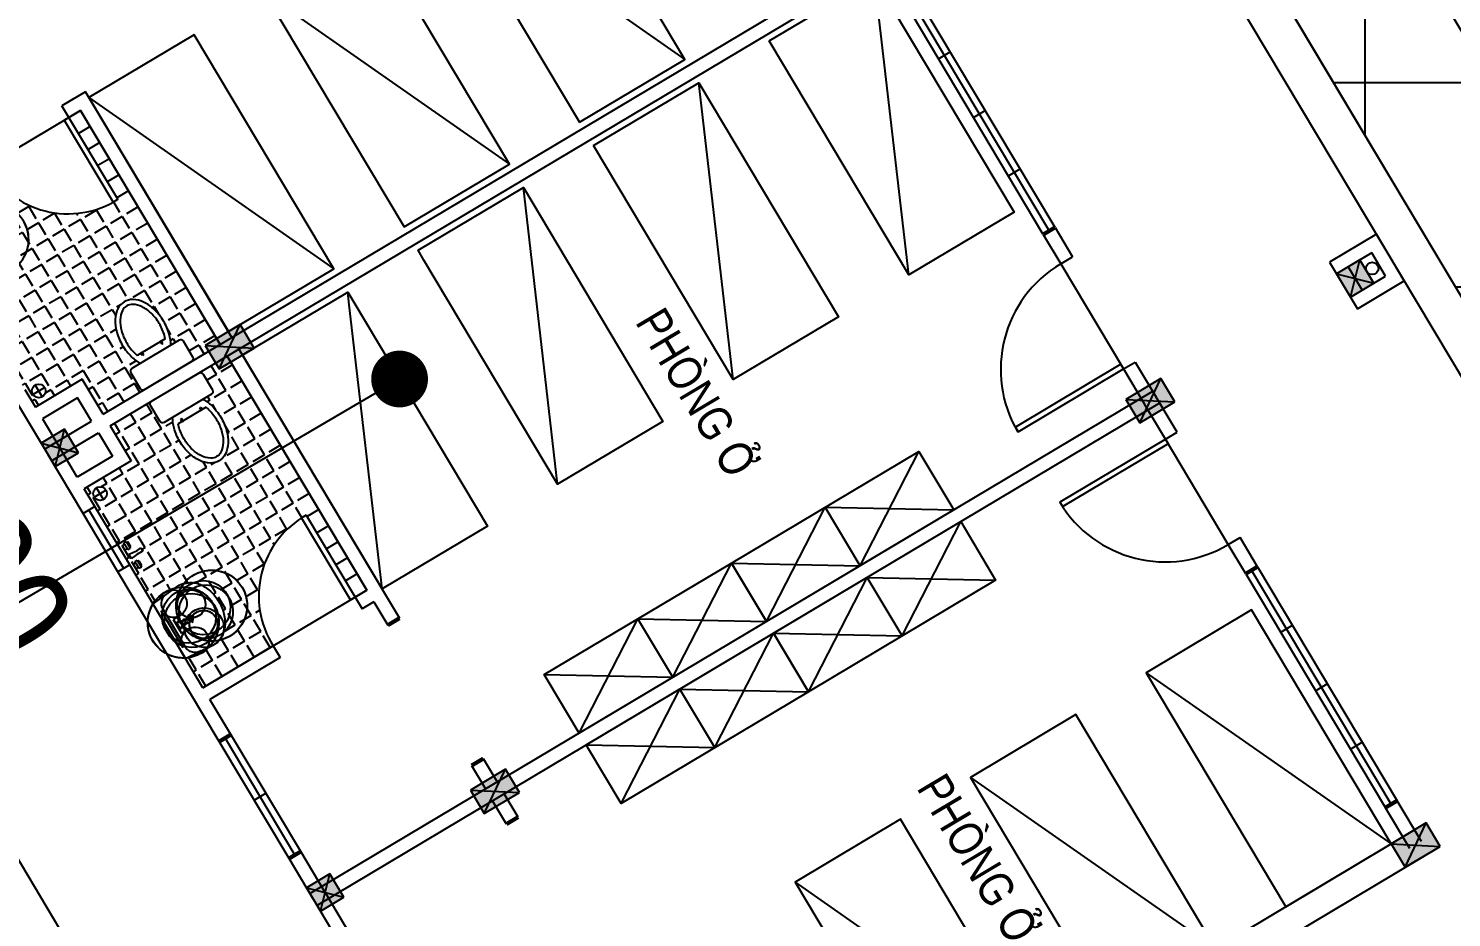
# Model space of a CAD drawing. Header units: millimetres. Extents: x 120 to 288, y 58 to 216.
# Drawn here: x 225.173 to 227.784, y 199.595 to 201.227 of the extents above; entities that cross this region are included whole.
import ezdxf

# ---------------------------------------------------------------- set-up
doc = ezdxf.new("R2010")
doc.units = ezdxf.units.MM
doc.header["$LTSCALE"] = 0.3
doc.header["$MEASUREMENT"] = 0
doc.layers.get('0').update_dxf_attribs({"linetype": 'CONTINUOUS', "lineweight": 13})
doc.layers.get('DEFPOINTS').update_dxf_attribs({"linetype": 'CONTINUOUS', "lineweight": 13})
for name, color, linetype in [('CHUSO', 141, 'CONTINUOUS'), ('HATCH', 8, 'CONTINUOUS'), ('HATCH1', 8, 'CONTINUOUS'), ('KT', 8, 'CONTINUOUS'), ('LAYER 1', 1, 'CONTINUOUS'), ('LAYER1', 1, 'CONTINUOUS'), ('Layer2', 4, 'CONTINUOUS'), ('LAYER3', 34, 'CONTINUOUS'), ('LAYER5', 5, 'CONTINUOUS'), ('LAYER7', 7, 'CONTINUOUS'), ('THIETBI', 25, 'CONTINUOUS'), ('TUONG', 7, 'CONTINUOUS')]:
    doc.layers.add(name, color=color, linetype=linetype)
doc.styles.add('ATTR', font='romans.shx', dxfattribs={"width": 0.8, "height": 0.7})
doc.styles.add('HELVE-KT', font='vhelvcn.TTF')
doc.dimstyles.new('1-400', dxfattribs={"dimtxt": 0.2, "dimasz": 0.12, "dimexe": 0.12, "dimexo": 0.2, "dimgap": 0.12, "dimtad": 1, "dimdec": 3, "dimlfac": 4, "dimzin": 4, "dimdsep": 46, "dimtxsty": 'HELVE-KT', "dimblk1": 'DOT', "dimblk2": 'DOT', "dimsah": 1, "dimcen": -0.18, "dimadec": 3, "dimazin": 0, "dimtfac": 1, "dimtdec": 3, "dimtmove": 2, "dimatfit": 3, "dimldrblk": 'DOT', "dimfxl": 0, "dimtolj": 1, "dimtzin": 4, "dimarcsym": 0})

# ---------------------------------------------------------------- blocks, each defined once
blk = doc.blocks.new('_DOT')
at = {"color": 0, "linetype": 'ByBlock'}
blk.add_line((-0.5, 0), (-1, 0), dxfattribs=at)
at = {"color": 0, "linetype": 'ByBlock', "const_width": 0.5}
blk.add_lwpolyline([(-0.25, 0, 1), (0.25, 0, 1)], format="xyb", close=True, dxfattribs=at)
blk = doc.blocks.new('*D1502')
at = {"layer": 'DEFPOINTS', "color": 0, "lineweight": -2, "ltscale": 5}
for p in [(223.736681149283, 202.9129373689066), (226.6180358237253, 198.0819519373618), (226.2508895095132, 197.8629740986476)]:
    blk.add_point(p, dxfattribs=at)
at = {"layer": 'LAYER 1', "color": 0, "lineweight": -2, "ltscale": 5}
for p, q in [((223.5649127783829, 202.8104892027038), (223.2664738125309, 202.6324906304708)), ((223.4310037347927, 202.5908985076524), (226.1894206097915, 197.9660351211877)), ((226.4462674528252, 197.9795037711589), (226.1478284869732, 197.801505198926))]:
    blk.add_line(p, q, dxfattribs=at)
at = {"layer": 'LAYER 1', "color": 0, "lineweight": -2, "ltscale": 5, "xscale": 0.12, "yscale": 0.12, "zscale": 0.12}
for p, rotation in [((223.369534835071, 202.6939595301924), 120.8132059761309), ((226.2508895095132, 197.8629740986476), 300.813205976131)]:
    blk.add_blockref('_DOT', p, dxfattribs=dict(at, rotation=rotation))
at = {"layer": 'LAYER 1', "color": 0, "ltscale": 5, "insert": (225.0009895762385, 200.3922525776827), "char_height": 0.2, "attachment_point": 5, "rotation": 300.8132059761309, "style": 'HELVE-KT'}
blk.add_mtext('\\A1;22.500', dxfattribs=at)
blk = doc.blocks.new('*D1503')
at = {"layer": 'DEFPOINTS', "color": 0, "lineweight": -2, "ltscale": 5}
for p in [(225.3040675338339, 203.8477768855663), (228.8721707771748, 199.4263903292699), (228.1854222082693, 199.0167914540071)]:
    blk.add_point(p, dxfattribs=at)
at = {"layer": 'LAYER 1', "color": 0, "lineweight": -2, "ltscale": 5}
for p, q in [((225.4758359047343, 203.9502250517687), (226.0938771252797, 204.3188446605506)), ((226.0522850024609, 204.1543147382889), (228.8107018774534, 199.5294513518101)), ((228.3571905791697, 199.1192396202095), (228.975231799715, 199.4878592289913))]:
    blk.add_line(p, q, dxfattribs=at)
at = {"layer": 'LAYER 1', "color": 0, "lineweight": -2, "ltscale": 5, "xscale": 0.12, "yscale": 0.12, "zscale": 0.12}
for p, rotation in [((225.9908161027395, 204.2573757608291), 120.8132059759951), ((228.8721707771748, 199.4263903292699), 300.8132059759951)]:
    blk.add_blockref('_DOT', p, dxfattribs=dict(at, rotation=rotation))
at = {"layer": 'LAYER 1', "color": 0, "ltscale": 5, "insert": (227.6222708439038, 201.9556688083117), "char_height": 0.2, "attachment_point": 5, "rotation": 300.81320597599506, "style": 'HELVE-KT'}
blk.add_mtext('\\A1;22.500', dxfattribs=at)
blk = doc.blocks.new('TOILET')
at = {"layer": 'THIETBI', "linetype": 'Continuous'}
for p, q in [((2.25, 0), (-2.25, 0)), ((-2.5, -0.25), (-2.5, -1.75)), ((2.5, -1.75), (2.5, -0.25)), ((-2.25, -2), (2.25, -2)), ((-1.328885587445484, -2.699999999999932), (1.328885587445484, -2.699999999999989)), ((-0.9619002962733703, -2.476023252835319), (-0.9619002962733703, -2.701023903222449)), ((-0.8643275165757132, -2.476023252835319), (-0.9619002962733703, -2.476023252835319)), ((-0.9619002962733703, -2.701023903222449), (-0.8643275165757132, -2.701023903222449)), ((-0.8643275165757132, -2.701023903222449), (-0.8643275165757132, -2.476023252835319)), ((0.8619205168486133, -2.701023903222449), (0.8619205168486133, -2.476023252835319)), ((0.8619205168486133, -2.476023252835319), (0.959493296546043, -2.476023252835319)), ((0.959493296546043, -2.701023903222449), (0.8619205168486133, -2.701023903222449)), ((0.959493296546043, -2.476023252835319), (0.959493296546043, -2.701023903222449))]:
    blk.add_line(p, q, dxfattribs=at)
for centre, radius, start, end in [((-2.25, -0.25), 0.25, 90, 180), ((2.25, -0.25), 0.25, 0, 90), ((-2.25, -1.75), 0.25, 180, 270), ((1.337938406279363, -3.661379033137678), 3.234819193328465, 149.0965747149677, 164.9268623414033), ((-1.337938406280728, -3.661379033138246), 3.234819193329836, 15.07313765860166, 30.90342528502951), ((2.25, -1.75), 0.25, 270, 0), ((2.637457049974273, -4.011362538314529), 4.580641306093185, 164.9268623414104, 180.0000000000054), ((2.637457049974046, -4.011362538315211), 4.180641306093212, 164.9268623413889, 179.9999999999965), ((1.337938406279363, -3.661379033137166), 2.834819193328285, 160.1759760614096, 164.9268623413951), ((-1.337938406280728, -3.661379033138019), 2.834819193329868, 15.07313765856473, 19.82402393859776), ((-2.637457049976319, -4.011362538315325), 4.180641306095254, 5.063761851311246e-12, 15.07313765857124), ((-2.637457049976319, -4.0113625383147), 4.580641306095231, 359.9999999999972, 15.07313765858606), ((2.637457049976774, -4.011362538314927), 4.580641306095572, 180, 195.0731376585856), ((2.637457049976547, -4.011362538314529), 4.180641306095595, 180.0000000000051, 195.0731376585643), ((-2.6374570499745, -4.011362538314586), 4.180641306093665, 344.9268623413959, 359.9999999999953), ((-2.637457049974728, -4.011362538315325), 4.580641306093639, 344.9268623414112, 5.332585182154509e-12), ((1.337938406280728, -4.361346043491835), 3.234819193329827, 195.0731376585933, 213.0315475788831), ((1.337938406280728, -4.361346043491494), 2.834819193329956, 195.0731376585625, 213.0315475788917), ((-1.337938406279591, -4.36134604349229), 2.834819193328596, 326.9684524211129, 344.9268623413986), ((-1.337938406279591, -4.361346043492233), 3.234819193328677, 326.9684524211115, 344.9268623414048), ((0.5168646681929658, -4.8952005445542), 2.255450666327983, 213.0315475788855, 237.5002250693039), ((0.5168646681931932, -4.895200544554314), 1.85545066632798, 213.0315475788863, 237.5002250693021), ((0, -5.706522592530348), 1.293477407469652, 237.5002250693031, 270), ((0, -5.706522592530462), 0.8934774074695488, 237.5002250693035, 270), ((0, -5.706522592530519), 0.8934774074695326, 270, 302.4997749306894), ((0, -5.706522592530519), 1.293477407469453, 270, 302.4997749307029), ((-0.5168646681929658, -4.89520054455437), 1.855450666327776, 302.4997749306895, 326.968452421117), ((-0.5168646681929658, -4.8952005445542), 2.255450666327892, 302.4997749306941, 326.9684524211124)]:
    blk.add_arc(centre, radius, start, end, dxfattribs=at)
blk = doc.blocks.new('la')
at = {"layer": 'THIETBI', "linetype": 'Continuous'}
for p, q in [((-5933.44379870165, 607096.9278938042), (-5954.657236116378, 607330.2757053494)), ((-5700.095987156405, 607278.0555106837), (-5734.787105645424, 607278.0555106837)), ((-5700.095987156405, 607309.1017654629), (-5700.095987156405, 607252.294578268)), ((-5665.404868668316, 607278.0555106837), (-5700.095987156405, 607278.0555106837)), ((-5445.534738199225, 607330.2757053494), (-5466.748175613953, 607096.9278938042)), ((-5944.168579871206, 607224.2085182804), (-5944.168579871206, 607229.5737794738)), ((-5759.493611915408, 607200.4494683815), (-5715.012812269291, 607200.4494683815)), ((-5759.493611915408, 607183.478718451), (-5759.493611915408, 607200.4494683815)), ((-5759.493611915408, 607166.5079685205), (-5759.493611915408, 607183.478718451)), ((-5700.095987156405, 607166.5079685205), (-5759.493611915408, 607166.5079685205)), ((-5719.692424225992, 607191.9640934139), (-5727.825761422886, 607191.9640934139)), ((-5727.825761422886, 607174.9933434834), (-5672.366212892717, 607174.9933434834)), ((-5725.552112052588, 607183.478718451), (-5716.678920921309, 607183.478718451)), ((-5710.190800530276, 607249.5658061604), (-5715.470036458595, 607195.7922466656)), ((-5640.698362400195, 607166.5079685205), (-5700.095987156405, 607166.5079685205)), ((-5684.721937854214, 607195.7922466656), (-5690.001173785327, 607249.5658061604)), ((-5685.179162046312, 607200.4494683815), (-5640.698362400195, 607200.4494683815)), ((-5674.639862261152, 607183.478718451), (-5683.513053392431, 607183.478718451)), ((-5672.366212892717, 607191.9640934139), (-5680.499550089611, 607191.9640934139)), ((-5640.698362400195, 607200.4494683815), (-5640.698362400195, 607183.478718451)), ((-5640.698362400195, 607183.478718451), (-5640.698362400195, 607166.5079685205)), ((-5456.023394444397, 607229.5737794738), (-5456.023394444397, 607224.2085182804)), ((-5466.748175613953, 607096.9278938042), (-5933.44379870165, 607096.9278938042)), ((-5700.095987156405, 607139.3547686327), (-5859.314830218813, 607139.3547686327)), ((-5859.31483021858, 607122.3840186977), (-5540.877144096539, 607122.3840186978)), ((-5540.87714409679, 607139.3547686327), (-5700.095987156405, 607139.3547686327))]:
    blk.add_line(p, q, dxfattribs=at)
for centre, radius in [((-5700.095987156172, 607278.0555106841), 21.21343741315687), ((-5700.095987156172, 607278.0555106841), 16.9707499305255), ((-5742.522861982834, 607183.4787184515), 16.9707499305255), ((-5657.669112330441, 607183.4787184515), 16.9707499305255)]:
    blk.add_circle(centre, radius, dxfattribs=at)
for centre, radius, start, end in [((-5698.920439606671, 607218.2127808502), 260.5626604476124, 90, 106.8298526196501), ((-5698.920439606671, 607218.2127808502), 260.5626604477563, 73.17014738034992, 90), ((-5786.622446788613, 607339.3522209723), 103.2189295367069, 150.4377224630194, 180), ((-5744.464750194129, 607315.4400154066), 151.686082919052, 126.1394149328383, 150.4377224630194), ((-5716.921617746491, 607277.7234812875), 198.3889853030901, 106.8298526196501, 126.1394149328383), ((-5680.919261464987, 607277.7234812875), 198.3889853030873, 53.86058506716174, 73.17014738034992), ((-5653.376129020144, 607315.4400154066), 151.686082919055, 29.56227753698059, 53.86058506716174), ((-5611.218432424728, 607339.3522209723), 103.2189295367252, 0, 29.56227753698059), ((-5809.756896741826, 607330.2757053499), 144.9003393737205, 180, 190.3888578116886), ((-5786.622446788613, 607339.3522209723), 103.2189295367414, 180, 209.5622775369806), ((-5744.464750194129, 607363.2644265287), 151.6860829190531, 209.5622775369806, 233.8605850671617), ((-5653.376129020144, 607363.2644265287), 151.686082919052, 306.1394149328383, 330.4377224630194), ((-5611.218432424728, 607339.3522209723), 103.2189295367332, 330.4377224630194, 0), ((-5859.31483021858, 607224.2085182809), 84.85374965263226, 180, 270), ((-5859.31483021858, 607224.2085182809), 101.8244995831652, 218.2452544057623, 270), ((-5716.921617746491, 607400.9809606525), 198.3889853029024, 233.8605850671617, 253.1701473803499), ((-5698.920439606671, 607460.4916610897), 260.5626604475996, 253.1701473803499, 266.458658478582), ((-5719.692424225759, 607196.2067809005), 4.242687482640058, 270, 354.3929373133142), ((-5700.095987156172, 607232.2578273343), 20.03675093646151, 59.74728664221707, 120.2527133577829), ((-5698.920439606671, 607460.4916610897), 260.5626604477354, 273.0264019199498, 286.8298526196501), ((-5680.499550089378, 607196.2067809005), 4.242687482625124, 185.6070626866857, 270), ((-5680.919261464987, 607400.9809606525), 198.3889853030186, 286.8298526196501, 306.1394149328383), ((-5540.877144096557, 607224.2085182809), 84.85374965263226, 270, 0), ((-5540.877144096557, 607224.2085182809), 101.8244995831627, 270, 321.7547455942377)]:
    blk.add_arc(centre, radius, start, end, dxfattribs=at)
blk.add_spline([(-5445.534738204817, 607330.275705352), (-5488.399266112272, 607435.7992354915), (-5558.166908814947, 607489.0372223724), (-5649.338553096775, 607517.3672669327), (-5750.853421221862, 607517.367266933), (-5842.025065503458, 607489.0372223728), (-5911.792708206598, 607435.7992354913), (-5950.069890455718, 607366.4471325721), (-5954.657236119176, 607330.275705352)], degree=3, dxfattribs=at)
blk = doc.blocks.new('WALFCT1T')
for p, q in [((-5.5, -1), (-5, -1)), ((-5.5, -2), (-5.5, -1)), ((-2.5, -2), (-5.5, -2)), ((-5, -2), (-5, -2.5)), ((-5, -2.5), (-3, -2.5)), ((-3, -1), (-2.5, -1)), ((-3, -2.5), (-3, -2)), ((-2.5, -1), (-2.5, -2)), ((-1, -0.5), (1, -0.5)), ((2.5, -1), (3, -1)), ((2.5, -2), (2.5, -1)), ((5.5, -2), (2.5, -2)), ((3, -2), (3, -2.5)), ((3, -2.5), (5, -2.5)), ((5, -1), (5.5, -1)), ((5, -2.5), (5, -2)), ((5.5, -1), (5.5, -2)), ((0.75, -5.5), (-0.75, -5.5))]:
    blk.add_line(p, q)
for points in [[(-3, 0), (-3, -1), (-5, -1), (-5, 0)], [(-0.25, -0.5), (-0.25, 0), (0.25, 0), (0.25, -0.5)], [(5, 0), (5, -1), (3, -1), (3, 0)]]:
    blk.add_lwpolyline(points, close=True)
for centre, radius, start, end in [((-13.26580000000001, -3.619500000000016), 12.65625, 351.4554000000001, 14.26943), ((13.26579999999998, -3.619500000000016), 12.65624, 165.7306, 188.5446)]:
    blk.add_arc(centre, radius, start, end)
at = {"style": 'ATTR', "width": 0.8, "flags": 9}
blk.add_attdef('ESTCODE', (0, 0), '', height=0.7, dxfattribs=at)

msp = doc.modelspace()

# ---------------------------------------------------------------- hatches: boundary and pattern name
at = {"layer": 'HATCH', "lineweight": -2, "ltscale": 0.08}
h = msp.add_hatch(dxfattribs=at)
h.set_pattern_fill('NET', color=256, scale=3, style=0)
h.set_pattern_definition([(0, (0, 39.12726557455898), (0, 0.375), []), (90, (0, 39.12726557455898), (-0.375, 2.296212748401287e-17), [])])
h.paths.add_polyline_path([(228.6577852282717, 199.2985239110887), (231.1359191994767, 200.776562502471), (228.2481499263083, 205.6037220616048), (225.7764305538294, 204.1295093426335)])
at = {"layer": 'LAYER7', "ltscale": 5}
h = msp.add_hatch(color=256, dxfattribs=at)
h.paths.add_polyline_path([(227.6069282123717, 200.7676036668854), (227.5726511452303, 200.7762686924689), (227.598263186781, 200.7333265997586)])
h.paths.add_polyline_path([(227.6069282123717, 200.7676036668854), (227.5982631867955, 200.7333265997586), (227.6412052795058, 200.7589386413019)])
h.paths.add_polyline_path([(227.6155932379552, 200.8018807340122), (227.606928212379, 200.7676036668709), (227.6412052795276, 200.7589386413019)])
h.paths.add_polyline_path([(227.6155932379552, 200.8018807340122), (227.5726511452158, 200.7762686924543), (227.6069282123717, 200.7676036668854)])
h = msp.add_hatch(color=256, dxfattribs=at)
h.paths.add_polyline_path([(227.6069282123717, 200.7676036668854), (227.5726511452303, 200.7762686924689), (227.598263186781, 200.7333265997586)])
h.paths.add_polyline_path([(227.6069282123717, 200.7676036668854), (227.5982631867955, 200.7333265997586), (227.6412052795058, 200.7589386413019)])
h.paths.add_polyline_path([(227.6155932379552, 200.8018807340122), (227.606928212379, 200.7676036668709), (227.6412052795276, 200.7589386413019)])
h.paths.add_polyline_path([(227.6155932379552, 200.8018807340122), (227.5726511452158, 200.7762686924543), (227.6069282123717, 200.7676036668854)])
h = msp.add_hatch(color=256, dxfattribs=at)
h.paths.add_polyline_path([(225.497164924891, 200.6445229168748), (225.5227769664125, 200.6015808241355), (225.5421775151844, 200.6422609016736)])
h.paths.add_polyline_path([(225.5421775151844, 200.6422609016736), (225.5615780639637, 200.6829409791972), (225.497164924891, 200.6445229168748)])
h.paths.add_polyline_path([(225.5227769664198, 200.60158082415), (225.5871901055216, 200.6399988864869), (225.5421775151844, 200.6422609016736)])
h.paths.add_polyline_path([(225.542177515199, 200.6422609016736), (225.5871901055289, 200.6399988864723), (225.5615780639782, 200.6829409791972)])
h = msp.add_hatch(color=256, dxfattribs=at)
h.paths.add_polyline_path([(227.1861723107068, 200.5457603185205), (227.2117843522356, 200.5028182257665), (227.2311849010075, 200.5434983033047)])
h.paths.add_polyline_path([(227.2311849010075, 200.5434983033047), (227.2505854497795, 200.5841783808428), (227.1861723107068, 200.5457603185205)])
h.paths.add_polyline_path([(227.2117843522428, 200.5028182257956), (227.2761974913446, 200.5412362881179), (227.2311849010075, 200.5434983033047)])
h.paths.add_polyline_path([(227.2311849010221, 200.5434983033192), (227.2761974913519, 200.5412362881179), (227.250585449794, 200.5841783808428)])
h = msp.add_hatch(color=256, dxfattribs=at)
h.paths.add_polyline_path([(225.2308473429512, 200.4565736004442), (225.1965702758243, 200.4652386259986), (225.2221823173531, 200.4222965332738)])
h.paths.add_polyline_path([(225.2308473429366, 200.4565736004297), (225.2221823173604, 200.4222965333029), (225.2651244100998, 200.4479085748608)])
h.paths.add_polyline_path([(225.2395123685346, 200.4908506675565), (225.2308473429512, 200.4565736004442), (225.2651244100707, 200.4479085748608)])
h.paths.add_polyline_path([(225.2395123685274, 200.4908506675711), (225.1965702758171, 200.4652386260132), (225.2308473429512, 200.4565736004442)])
h = msp.add_hatch(color=256, dxfattribs=at)
h.paths.add_polyline_path([(225.9837937143675, 199.8286231550883), (226.009405755889, 199.7856810623489), (226.028806304661, 199.8263611398725)])
h.paths.add_polyline_path([(226.0288063046683, 199.8263611398579), (226.0482068534402, 199.867041217396), (225.9837937143675, 199.8286231550883)])
h.paths.add_polyline_path([(226.0094057559036, 199.7856810623489), (226.0738188950054, 199.8240991246712), (226.028806304661, 199.8263611398725)])
h.paths.add_polyline_path([(226.0288063046755, 199.826361139887), (226.0738188950054, 199.8240991246712), (226.0482068534548, 199.8670412174106)])
h = msp.add_hatch(color=256, dxfattribs=at)
h.paths.add_polyline_path([(227.672801100176, 199.7298605567339), (227.6984131417121, 199.6869184639654), (227.7178136904768, 199.7275985415326)])
h.paths.add_polyline_path([(227.7178136904768, 199.7275985415181), (227.7372142392487, 199.7682786190562), (227.672801100176, 199.7298605567339)])
h.paths.add_polyline_path([(227.6984131417194, 199.6869184639945), (227.7628262808212, 199.7253365263314), (227.7178136904768, 199.7275985415326)])
h.paths.add_polyline_path([(227.7178136904913, 199.7275985415326), (227.7628262808284, 199.7253365263168), (227.7372142392633, 199.7682786190562)])
h = msp.add_hatch(color=256, dxfattribs=at)
h.paths.add_polyline_path([(225.7174761324277, 199.6406738386431), (225.6831990652936, 199.649338864212), (225.7088111068297, 199.6063967714872)])
h.paths.add_polyline_path([(225.7174761324204, 199.6406738386286), (225.7088111068442, 199.6063967715017), (225.7517531995836, 199.6320088130597)])
h.paths.add_polyline_path([(225.7261411580039, 199.6749509057554), (225.717476132435, 199.6406738386286), (225.7517531995545, 199.6320088130451)])
h.paths.add_polyline_path([(225.7261411580039, 199.6749509057699), (225.6831990652936, 199.6493388642266), (225.7174761324277, 199.6406738386431)])
at = {"layer": 'THIETBI', "ltscale": 5}
h = msp.add_hatch(dxfattribs=at)
h.set_pattern_fill('ANGLE', color=256, scale=0.1250000000033907, angle=120.8132059761627, style=0)
h.set_pattern_definition([(300.8132059761627, (225.2689185661147, 201.0760143417428), (-0.02952268874924716, -0.01760827856660557), [0.02500000000067814, -0.009375000000254303]), (210.8132059761628, (225.2689185661147, 201.0760143417428), (-0.01760827856660557, 0.02952268874924716), [0.02500000000067814, -0.009375000000254303])])
edge = h.paths.add_edge_path()
edge.add_line((225.310328517975, 200.5185332067194), (225.2719104556419, 200.5829463458187))
edge.add_line((225.2719104556527, 200.5829463458067), (225.1860262702078, 200.5317222627083))
edge.add_line((225.1860262702176, 200.5317222627054), (225.0602044095473, 200.7426798311507))
edge.add_line((225.0602044095504, 200.7426798311499), (225.1130152212993, 200.7680038157904))
edge.add_spline(control_points=[(225.1130152212936, 200.7680038157851), (225.1199156178554, 200.7750195983099), (225.1321328978593, 200.7874411713419), (225.1338139770014, 200.8134546097135), (225.1280337516582, 200.8366139056743), (225.1153350148743, 200.8578672170115), (225.0976040408932, 200.8742685231846), (225.077064887395, 200.8828050168377), (225.0592344714823, 200.8830033805134), (225.050553239591, 200.8786803685798), (225.047816889135, 200.8773177421972)], knot_values=[0, 0, 0, 0, 113.8972482804107, 201.6571891156827, 297.1289658135357, 398.6438339386224, 494.115610636184, 581.8755514722499, 661.0895455658089, 697.5507014357958, 697.5507014357958, 697.5507014357958, 697.5507014357958], degree=3, periodic=0)
edge.add_line((225.047816889135, 200.8773177421972), (225.0004384489212, 200.8428856431889))
edge.add_line((225.0004384489221, 200.8428856431856), (224.9683239170135, 200.8967300508758))
edge.add_line((224.9683239170117, 200.8967300508812), (225.0971501951978, 200.9735661755399))
edge.add_arc((225.2457145146327, 201.0563529075589), 0.1700735135376075, 569.1285216605005, 662.4978902954642)
edge.add_line((225.3370896651904, 200.9129109964124), (225.2474475197465, 201.0632083209491))
edge.add_line((225.2474475197378, 201.0632083209639), (225.2689185661083, 201.0760143417441))
edge.add_line((225.2689185661147, 201.0760143417428), (225.5186359712426, 200.6573289376601))
edge.add_line((225.5186359712461, 200.6573289376684), (225.4971649248755, 200.6445229168882))
edge.add_line((225.4971649248764, 200.6445229168748), (225.5035679352628, 200.6337873936958))
edge.add_line((225.5035679352586, 200.6337873936864), (225.4734381929278, 200.6158170488913))
edge.add_ellipse((225.4701340468746, 200.620395867998), major_axis=(-0.001378597130862724, -0.005453447994520334), ratio=0.9999999987998788, start_angle=45.00000003438093, end_angle=134.9999999656191)
edge.add_line((225.4749650322847, 200.6232772227522), (225.4576769041988, 200.652263135322))
edge.add_ellipse((225.4528459188223, 200.6493817805895), major_axis=(-0.001378597129208241, -0.005453447987975533), ratio=0.9999999986131138, start_angle=134.9999999602686, end_angle=225.0000000397314)
edge.add_line((225.4499645640753, 200.6542127659923), (225.4342667041465, 200.6448500587919))
edge.add_ellipse((225.3614833624524, 200.6449646652618), major_axis=(-0.01783804988410719, -0.07056367316371898), ratio=0.9999999968645723, start_angle=104.0965746727707, end_angle=119.9268622637728)
edge.add_ellipse((225.332337833468, 200.6367502296343), major_axis=(-0.02525943588468161, -0.09992115672098302), ratio=0.999999998837754, start_angle=119.9268623122063, end_angle=134.9999999667041)
edge.add_ellipse((225.332337833468, 200.6367502296343), major_axis=(-0.0999211567209834, 0.02525943588468168), ratio=0.9999999988377523, start_angle=225.0000000332959, end_angle=240.0731376877937)
edge.add_ellipse((225.3534159495903, 200.6584907869692), major_axis=(-0.01783804980980347, -0.0705636728697887), ratio=0.9999999969642844, start_angle=150.0731375861138, end_angle=168.0315475479937)
edge.add_ellipse((225.3631294340084, 200.6782701788616), major_axis=(-0.01243743125833234, -0.04919993160749656), ratio=0.9999999990923838, start_angle=168.0315475713212, end_angle=192.5002250834314)
edge.add_ellipse((225.3637664704365, 200.6999052005704), major_axis=(-0.007132736961821686, -0.02821564705821288), ratio=0.9999999992607727, start_angle=192.5002250840912, end_angle=225.0000000211773)
edge.add_ellipse((225.3637664704365, 200.6999052005704), major_axis=(-0.02821564705821288, 0.007132736961821686), ratio=0.9999999992607727, start_angle=314.9999999788227, end_angle=347.4997749159088)
edge.add_ellipse((225.383105159468, 200.6901843422966), major_axis=(-0.04919993160749656, 0.01243743125833235), ratio=0.9999999990923826, start_angle=347.4997749165686, end_angle=371.9684524286787)
edge.add_ellipse((225.4051244371949, 200.6893313876353), major_axis=(-0.07056367286978871, 0.01783804980980348), ratio=0.9999999969642842, start_angle=11.96845245200624, end_angle=29.92686241388616)
edge.add_ellipse((225.4342699661865, 200.6975458232628), major_axis=(-0.02525943588468161, -0.09992115672098302), ratio=0.999999998837754, start_angle=-60.07313768779372, end_angle=-45.0000000332959)
edge.add_ellipse((225.4342699661865, 200.6975458232628), major_axis=(-0.0999211567209834, 0.02525943588468168), ratio=0.9999999988377523, start_angle=45.00000003329593, end_angle=60.07313768779376)
edge.add_ellipse((225.413191850057, 200.6758052659134), major_axis=(-0.07056367316371874, 0.01783804988410713), ratio=0.9999999968645755, start_angle=60.07313773622711, end_angle=75.90342532722924)
edge.add_line((225.378704686329, 200.6117110891064), (225.3630068263127, 200.6023483818539))
edge.add_ellipse((225.3658881810188, 200.5975173964398), major_axis=(-0.001378597130862724, -0.005453447994520334), ratio=0.9999999987998788, start_angle=225.0000000343809, end_angle=314.9999999656191)
edge.add_line((225.361057195696, 200.5946360415546), (225.378345323491, 200.5656501293874))
edge.add_ellipse((225.3831763090711, 200.5685314838483), major_axis=(-0.005453447994520333, 0.001378597130862725), ratio=0.9999999987998787, start_angle=45.00000003438094, end_angle=134.9999999656191)
edge.add_line((225.3856348723275, 200.5634483320464), (225.3103285179853, 200.5185332067218))
edge = h.paths.add_edge_path(flags=16)
edge.add_ellipse((225.0963642622737, 200.7297718716436), major_axis=(-0.0613512899310799, 0.01550921772036686), ratio=0.999999999898956, start_angle=120.73057000353941, end_angle=143.5446000034201, ccw=False)
edge.add_line((225.1143836449846, 200.6691103659687), (225.1163045975284, 200.6658896261708))
edge.add_line((225.116304597519, 200.6658896261652), (225.1141574928682, 200.6646090240789))
edge.add_line((225.1141574928697, 200.6646090240829), (225.1154380949485, 200.6624619194446))
edge.add_line((225.1154380949447, 200.6624619194481), (225.1175851995705, 200.6637425215194))
edge.add_line((225.1175851995795, 200.6637425215158), (225.1195061783766, 200.6605217377007))
edge.add_ellipse((225.164317106508, 200.6158396287938), major_axis=(-0.01550920546126777, -0.06135124143659384), ratio=0.999999999893888, start_angle=216.4554000032152, end_angle=239.2693999915702, ccw=False)
edge.add_line((225.1403369616382, 200.6744012472336), (225.1364953322852, 200.6808432040152))
h.paths.add_polyline_path([(225.1127272963058, 200.6914095285465), (225.110580191671, 200.6901289264642), (225.109299589596, 200.692276031099), (225.1050053803265, 200.6897148269491), (225.1062859824015, 200.6875677223143), (225.1019917731173, 200.6850065181497), (225.1071141814318, 200.676418099596), (225.111408390716, 200.6789793037606), (225.1126889927982, 200.6768321991258), (225.1169832020678, 200.6793934032758), (225.1157025999855, 200.6815405079105), (225.1178497046349, 200.6828211099928)], flags=16)
h.paths.add_polyline_path([(225.1332169295711, 200.6570558543317), (225.1310698249363, 200.6557752522494), (225.129789222854, 200.6579223568842), (225.1254950135844, 200.6553611527343), (225.1267756156667, 200.6532140480995), (225.1224814063826, 200.6506528439349), (225.1276038146971, 200.6420644253812), (225.1318980239812, 200.6446256295458), (225.1331786260562, 200.642478524911), (225.1374728353258, 200.645039729061), (225.1361922332508, 200.6471868336957), (225.1383393379001, 200.6484674357926)], flags=16)
h.paths.add_polyline_path([(225.1857776341567, 200.5719989853096, 1), (225.1985836549356, 200.5505279389326, 1)], flags=16)
h = msp.add_hatch(dxfattribs=at)
h.set_pattern_fill('ANGLE', color=256, scale=0.1250000000033907, angle=120.8132059761627, style=0)
h.set_pattern_definition([(120.8132059761627, (225.7939654179281, 200.1957014408399), (-0.02952268874924716, -0.01760827856660557), [0.02500000000067814, -0.009375000000254303]), (210.8132059761628, (225.7939654179281, 200.1957014408399), (0.01760827856660557, -0.02952268874924716), [0.02500000000067814, -0.009375000000254303])])
edge = h.paths.add_edge_path()
edge.add_line((225.3231345387685, 200.4970621603425), (225.3615526011016, 200.4326490212432))
edge.add_line((225.3615526010908, 200.4326490212406), (225.275668415646, 200.3814249381423))
edge.add_line((225.2756684156557, 200.3814249381539), (225.4014902763509, 200.1704673697236))
edge.add_line((225.401490276352, 200.1704673697241), (225.4488687165482, 200.204899468705))
edge.add_spline(control_points=[(225.4488687165504, 200.2048994687066), (225.4583208744152, 200.2076368741837), (225.4750560951361, 200.2124835012946), (225.4987433603019, 200.2016005572077), (225.5163736065224, 200.1855089938035), (225.5290390326336, 200.1642358149111), (225.5350439229442, 200.1408406963019), (225.5327943191878, 200.1187122568372), (225.5244955066009, 200.1029295831249), (225.5165663444932, 200.097345623275), (225.5140670487017, 200.0955855422944)], knot_values=[0, 0, 0, 0, 113.8972482804107, 201.6571891156827, 297.1289658135357, 398.6438339386224, 494.115610636184, 581.8755514722499, 661.0895455658089, 697.5507014357958, 697.5507014357958, 697.5507014357958, 697.5507014357958], degree=3, periodic=0)
edge.add_line((225.5140670487017, 200.0955855422944), (225.4612562369203, 200.0702615576515))
edge.add_line((225.4612562369221, 200.0702615576593), (225.4933707688306, 200.016417149969))
edge.add_line((225.4933707688251, 200.0164171499782), (225.6221970470112, 200.093253274637))
edge.add_arc((225.7656389581462, 200.1846284251806), 0.1700735135376075, 119.12852165686121, 212.4978902918251, ccw=False)
edge.add_line((225.6828522261276, 200.333192744627), (225.7724943715466, 200.1828954200754))
edge.add_line((225.7724943715511, 200.182895420061), (225.7939654179217, 200.1957014408411))
edge.add_line((225.7939654179281, 200.1957014408399), (225.5442480128002, 200.6143868449226))
edge.add_line((225.544248012804, 200.6143868449144), (225.5227769664334, 200.6015808241342))
edge.add_line((225.5227769664198, 200.60158082415), (225.5163739560334, 200.6123163473291))
edge.add_line((225.5163739560303, 200.6123163473385), (225.4862442136995, 200.5943460025435))
edge.add_ellipse((225.4887027770164, 200.5892628507427), major_axis=(-0.005453447994520334, 0.001378597130862724), ratio=0.9999999987998788, start_angle=225.0000000343809, end_angle=314.99999996561905, ccw=False)
edge.add_line((225.4935337624993, 200.5921442053659), (225.5108218905102, 200.5631582927514))
edge.add_ellipse((225.5059909050615, 200.5602769381512), major_axis=(-0.005453447987975535, 0.001378597129208239), ratio=0.9999999986131138, start_angle=134.9999999602686, end_angle=225.0000000397314, ccw=False)
edge.add_line((225.5088722596702, 200.5554459526757), (225.4931743997339, 200.5460832454878))
edge.add_ellipse((225.4586872360087, 200.4819890686776), major_axis=(-0.07056367316371898, 0.01783804988410718), ratio=0.9999999968645723, start_angle=240.07313773622718, end_angle=255.9034253272293, ccw=False)
edge.add_ellipse((225.4376091198865, 200.4602485113428), major_axis=(-0.09992115672098302, 0.02525943588468154), ratio=0.999999998837754, start_angle=225.0000000332959, end_angle=240.0731376877937, ccw=False)
edge.add_ellipse((225.4376091198865, 200.4602485113428), major_axis=(-0.02525943588468168, -0.0999211567209834), ratio=0.9999999988377523, start_angle=119.92686231220631, end_angle=134.9999999667041, ccw=False)
edge.add_ellipse((225.4667546488781, 200.4684629469557), major_axis=(-0.0705636728697887, 0.01783804980980346), ratio=0.9999999969642844, start_angle=191.9684524520063, end_angle=209.9268624138862, ccw=False)
edge.add_ellipse((225.4887739266051, 200.4676099922945), major_axis=(-0.04919993160749656, 0.01243743125833234), ratio=0.9999999990923838, start_angle=167.4997749165686, end_angle=191.9684524286788, ccw=False)
edge.add_ellipse((225.508112615651, 200.4578891340352), major_axis=(-0.02821564705821288, 0.007132736961821686), ratio=0.9999999992607727, start_angle=134.9999999788227, end_angle=167.4997749159088, ccw=False)
edge.add_ellipse((225.508112615651, 200.4578891340352), major_axis=(-0.007132736961821686, -0.02821564705821288), ratio=0.9999999992607727, start_angle=12.500225084091198, end_angle=45.0000000211773, ccw=False)
edge.add_ellipse((225.5087496520646, 200.4795241557295), major_axis=(-0.01243743125833234, -0.04919993160749656), ratio=0.9999999990923826, start_angle=-11.968452428678688, end_angle=12.500225083431417, ccw=False)
edge.add_ellipse((225.5184631364828, 200.4993035476218), major_axis=(-0.01783804980980347, -0.07056367286978871), ratio=0.9999999969642842, start_angle=330.07313758611383, end_angle=348.03154754799374, ccw=False)
edge.add_ellipse((225.539541252605, 200.5210441049567), major_axis=(-0.09992115672098302, 0.02525943588468154), ratio=0.999999998837754, start_angle=405.0000000332959, end_angle=420.07313768779375, ccw=False)
edge.add_ellipse((225.539541252605, 200.5210441049567), major_axis=(-0.02525943588468168, -0.0999211567209834), ratio=0.9999999988377523, start_angle=299.92686231220625, end_angle=314.9999999667041, ccw=False)
edge.add_ellipse((225.5103957236133, 200.5128296693292), major_axis=(-0.01783804988410712, -0.07056367316371874), ratio=0.9999999968645755, start_angle=284.09657467277077, end_angle=299.9268622637729, ccw=False)
edge.add_line((225.4376123819238, 200.5129442757898), (225.4219145219075, 200.5035815685372))
edge.add_ellipse((225.419033167258, 200.508412553987), major_axis=(-0.005453447994520334, 0.001378597130862724), ratio=0.9999999987998788, start_angle=45.00000003438089, end_angle=134.9999999656191, ccw=False)
edge.add_line((225.4142021816951, 200.5055311995238), (225.3969140539002, 200.5345171116911))
edge.add_ellipse((225.401745039213, 200.537398466593), major_axis=(-0.001378597130862725, -0.005453447994520333), ratio=0.9999999987998787, start_angle=225.0000000343809, end_angle=314.99999996561905, ccw=False)
edge.add_line((225.398440893121, 200.5419772856694), (225.3231345387788, 200.4970621603448))
edge = h.paths.add_edge_path(flags=16)
edge.add_ellipse((225.4073168161485, 200.2084173605253), major_axis=(-0.01550921772036687, -0.0613512899310799), ratio=0.999999999898956, start_angle=216.4553999965799, end_angle=239.2694299964606)
edge.add_line((225.362505861769, 200.2530995134584), (225.3605849092502, 200.2563202532712))
edge.add_line((225.3605849092346, 200.2563202532765), (225.3584378045838, 200.2550396511903))
edge.add_line((225.3584378045853, 200.2550396511797), (225.3571572025065, 200.257186755818))
edge.add_line((225.357157202503, 200.257186755829), (225.3593043071288, 200.2584673579003))
edge.add_line((225.3593043071378, 200.2584673578967), (225.3573833283657, 200.2616881417268))
edge.add_ellipse((225.3393639719143, 200.3223496033752), major_axis=(-0.06135124143659384, 0.01550920546126778), ratio=0.999999999893888, start_angle=120.7306000084298, end_angle=143.5445999967848)
edge.add_line((225.3794946378694, 200.2734206737659), (225.3833370938015, 200.2669792099826))
h.paths.add_polyline_path([(225.3813390475188, 200.2410451675096), (225.3791919428841, 200.2397645654273), (225.3804725449663, 200.2376174607925), (225.3761783356967, 200.2350562566426), (225.3748977336145, 200.2372033612774), (225.3706035243304, 200.2346421571128), (225.3654811160159, 200.2432305756665), (225.3697753253, 200.2457917798311), (225.368494723225, 200.2479388844804), (225.3727889324946, 200.2505000886158), (225.3740695345696, 200.248352983981), (225.3762166392189, 200.2496335860633)], flags=16)
h.paths.add_polyline_path([(225.3608494142609, 200.2753988417244), (225.3587023096261, 200.2741182396421), (225.3599829117084, 200.2719711350073), (225.3556887024388, 200.2694099308574), (225.3544081003565, 200.2715570354922), (225.3501138910724, 200.2689958313276), (225.3449914827579, 200.2775842498813), (225.349285692042, 200.2801454540459), (225.3480050899598, 200.2822925586952), (225.3522992992293, 200.2848537628306), (225.3535799013116, 200.2827066582104), (225.3557270059609, 200.2839872602926)], flags=16)
h.paths.add_polyline_path([(225.3109884476653, 200.3620659210865, -1), (225.2981824268863, 200.3835369674489, -1)], flags=16)

# ---------------------------------------------------------------- linework, layer by layer
at = {"layer": 'HATCH1', "ltscale": 5}
msp.add_lwpolyline([(225.8539817897909, 200.5831222968874), (224.0269295225073, 199.5108084200071), (221.0982468784221, 199.5108084200071)], dxfattribs=at)
at = {"layer": 'LAYER 1', "ltscale": 5}
for p, q in [((225.181445121365, 200.5548604517244), (225.2029161677274, 200.5676664724888)), ((225.185777634164, 200.5719989852951), (225.1985836549356, 200.5505279389326)), ((225.2938499140873, 200.3663984338637), (225.3153209604498, 200.3792044546426)), ((225.3109884476653, 200.3620659210865), (225.2981824268863, 200.3835369674489))]:
    msp.add_line(p, q, dxfattribs=at)
for centre, radius in [((227.6380612296052, 200.7861723969982), 0.01125000000030516), ((225.1921806445534, 200.5612634621211), 0.01250000000033907), ((225.3045854372758, 200.3728014442604), 0.01250000000033907)]:
    msp.add_circle(centre, radius, dxfattribs=at)
at = {"layer": 'LAYER1', "ltscale": 5, "const_width": 0.05208357947501327}
msp.add_lwpolyline([(225.8279400000802, 200.5831222968874, 1), (225.8800235795015, 200.5831222968874, 1)], format="xyb", close=True, dxfattribs=at)
at = {"layer": 'Layer2', "lineweight": -2, "ltscale": 0.08}
msp.add_lwpolyline([(228.6577852282717, 199.2985239110887), (231.1359191994767, 200.776562502471), (228.2481499263083, 205.6037220616048), (225.7764305538294, 204.1295093426335)], close=True, dxfattribs=at)
at = {"layer": 'LAYER5', "color": 163, "linetype": 'Continuous'}
for p, q in [((226.78937718425, 201.2842494028591), (227.0454975997636, 200.8548284755962)), ((227.0562331229521, 200.8612314859929), (226.8001127074385, 201.2906524132413)), ((227.0347620765897, 200.8484254651994), (226.7786416610761, 201.2778463924624)), ((226.8426717649563, 201.1704911606503), (226.8641428113042, 201.1832971814147)), ((226.9067018688293, 201.0631359288382), (226.9281729151771, 201.0759419496026)), ((225.0971501950989, 200.973566175715), (225.2474475196504, 201.0632083211531)), ((226.9707319727095, 200.9557806970261), (226.9922030190573, 200.9685867177905)), ((227.0667771287044, 200.7947478494025), (227.1820313156932, 200.6015084321261)), ((227.3741216273411, 200.2794427366607), (227.2588674403451, 200.4726821539516)), ((227.4276077254544, 200.238571141439), (227.6837281409753, 199.809150214176)), ((227.406136679092, 200.2257651206601), (227.6622570946129, 199.7963441933971)), ((227.6729926177868, 199.8027472037938), (227.4168722022659, 200.2321681310423)), ((225.6221970471306, 200.0932532744482), (225.7724943716821, 200.1828954198863)), ((227.4701667829722, 200.118409888848), (227.4916378293201, 200.1312159096124)), ((227.5341968868524, 200.0110546570213), (227.5556679332003, 200.0238606778003)), ((225.5338593287597, 199.9241299541318), (225.6619195365201, 199.7094194905076)), ((225.6726550597086, 199.7158225008898), (225.5445948519482, 199.9305329645285)), ((225.6511840133462, 199.7030164801108), (225.5231238055858, 199.917726943735)), ((227.5982269907327, 199.9036994252092), (227.6196980370805, 199.9165054459882)), ((225.587153909466, 199.8103717119229), (225.6086249558139, 199.8231777327019))]:
    msp.add_line(p, q, dxfattribs=at)
for points in [[(225.2474475197596, 201.0632083209639), (225.2388591012059, 201.0580859126494), (225.3285012466367, 200.9077885881125), (225.3370896651904, 200.9129109964124)], [(227.182031315504, 200.6015084320097), (227.1769089071895, 200.6100968505634), (226.9836694899132, 200.4948426635819), (226.9887918982276, 200.4862542450282)], [(227.2588674401559, 200.4726821538352), (227.2639898484704, 200.4640937352815), (227.070750431194, 200.3488395483), (227.0656280228795, 200.3574279668537)], [(225.7724943715657, 200.182895420061), (225.763905953012, 200.177773011761), (225.6742638075739, 200.3280703363125), (225.6828522261276, 200.333192744627)]]:
    msp.add_lwpolyline(points, close=True, dxfattribs=at)
for points in [[(225.3481720275231, 200.2354601263942), (225.2841419236429, 200.3428153582063)], [(225.3589075507116, 200.2418631367764), (225.2948774468314, 200.3492183685885)], [(225.3374365043492, 200.2290571159974), (225.273406400469, 200.3364123478095)]]:
    msp.add_lwpolyline(points, dxfattribs=at)
for centre, radius, start, end in [((225.24571451464, 201.0563529075444), 0.1700735135344999, 209.1285216615537, 302.4978902978582), ((227.1825416294159, 200.6006528208964), 0.2259794069166768, 120.8132059192555, 210.5606146811952), ((227.2583571262512, 200.473537764934), 0.2259794069166768, 211.0657972721405, 300.8132060327939), ((225.7656389581462, 200.1846284251951), 0.1700735135344999, 119.1285216549155, 212.4978902904408)]:
    msp.add_arc(centre, radius, start, end, dxfattribs=at)
at = {"layer": 'LAYER7', "ltscale": 5}
for p, q in [((228.6577879863908, 199.2985244534066), (225.7764333118539, 204.1295098850969)), ((228.5421507642022, 199.3459905765339), (225.7632442558679, 204.0052076373395)), ((225.3103285179823, 200.5185332067049), (226.7488886243373, 201.376536598691)), ((225.3231345387685, 200.4970621603425), (226.7616946451235, 201.355065552314)), ((225.2775835916909, 201.1102914088697), (225.2346414989806, 201.0846793673409)), ((225.5465100279762, 200.6593994352588), (225.2775835916909, 201.1102914088697)), ((225.2561125453431, 201.0974853881053), (225.2346414989806, 201.0846793673409)), ((225.2474475197596, 201.0632083209639), (225.2346414989806, 201.0846793673409)), ((225.2474475197596, 201.0632083209639), (225.268918566122, 201.0760143417283)), ((225.268918566122, 201.0760143417283), (225.2474475197596, 201.0632083209639)), ((225.5250389816283, 200.6465934144799), (225.268918566122, 201.0760143417283)), ((225.268918566122, 201.0760143417283), (225.268918566122, 201.0760143417283)), ((225.268918566122, 201.0760143417283), (225.5250389816283, 200.6465934144799)), ((227.0347620765897, 200.8484254651994), (227.0667771285298, 200.7947478493006)), ((227.0562331229521, 200.8612314859929), (227.0882481748922, 200.8075538700796)), ((227.6457293099156, 200.8489638219326), (227.5598451244659, 200.7977397388313)), ((227.6969533930096, 200.7630796364974), (227.6457293099156, 200.8489638219326)), ((227.6370642843322, 200.8146867548057), (227.5941221915928, 200.7890747132478)), ((227.6626763258828, 200.7717446620809), (227.6370642843322, 200.8146867548057)), ((227.0667771285152, 200.7947478492861), (227.0882481748922, 200.8075538700796)), ((227.5598451244659, 200.7977397388313), (227.6110692075599, 200.7118555533816)), ((227.6155932379552, 200.8018807340122), (227.5726511452303, 200.7762686924689)), ((227.6155932379552, 200.8018807340122), (227.5726511452303, 200.7762686924689)), ((227.5941221915928, 200.7890747132478), (227.6197342331434, 200.746132620523)), ((227.598263186781, 200.7333265997586), (227.6155932379552, 200.8018807340122)), ((227.598263186781, 200.7333265997586), (227.6155932379552, 200.8018807340122)), ((227.6412052795058, 200.7589386413019), (227.6155932379552, 200.8018807340122)), ((227.6412052795058, 200.7589386413019), (227.6155932379552, 200.8018807340122)), ((227.5726511452303, 200.7762686924689), (227.6412052795058, 200.7589386413019)), ((227.5726511452303, 200.7762686924689), (227.6412052795058, 200.7589386413019)), ((227.5726511452303, 200.7762686924689), (227.598263186781, 200.7333265997586)), ((227.5726511452303, 200.7762686924689), (227.598263186781, 200.7333265997586)), ((227.598263186781, 200.7333265997586), (227.6412052795058, 200.7589386413019)), ((227.598263186781, 200.7333265997586), (227.6412052795058, 200.7589386413019)), ((227.6110692075599, 200.7118555533816), (227.6969533930096, 200.7630796364974)), ((227.6197342331434, 200.746132620523), (227.6626763258828, 200.7717446620809)), ((225.5615780639637, 200.6829409791972), (225.4971649248764, 200.6445229168748)), ((225.5227769664198, 200.60158082415), (225.5615780639637, 200.6829409791972)), ((225.587190105507, 200.6399988864723), (225.5615780639637, 200.6829409791972)), ((225.4971649248764, 200.6445229168748), (225.587190105507, 200.6399988864723)), ((225.4971649248764, 200.6445229168748), (225.5227769664198, 200.60158082415)), ((225.5227769664198, 200.60158082415), (225.587190105507, 200.6399988864723)), ((225.5250389816283, 200.6465934144799), (225.5250389816283, 200.6465934144799)), ((225.5593160487697, 200.6379283888673), (225.8282424850549, 200.1870364152564)), ((225.5378450024218, 200.6251223681029), (225.7939654179281, 200.1957014408399)), ((225.7939654179281, 200.1957014408399), (225.5378450024218, 200.6251223681029)), ((225.5378450024218, 200.6251223681029), (225.5378450024218, 200.6251223681029)), ((227.182031315504, 200.6015084320097), (227.203502361881, 200.6143144527887)), ((227.203502361881, 200.6143144527887), (227.2419204242105, 200.5499013137014)), ((225.2719104556527, 200.5829463458067), (225.1860262702176, 200.5317222627054)), ((225.310328517975, 200.5185332067194), (225.2719104556527, 200.5829463458067)), ((227.1820313155185, 200.6015084320097), (227.2204493778481, 200.5370952929225)), ((227.2505854497795, 200.5841783808428), (227.1861723106922, 200.5457603185059)), ((227.2117843522428, 200.5028182257956), (227.2505854497795, 200.5841783808428)), ((227.2761974913301, 200.5412362881179), (227.2505854497795, 200.5841783808428)), ((225.1453461927013, 200.5511228114483), (225.2093762965742, 200.4437675796507)), ((225.1668172390637, 200.5639288322418), (225.1860262702176, 200.5317222627054)), ((225.6896020756612, 199.6386033410381), (227.2355174138138, 200.5606368368899)), ((227.2803384865329, 200.4854881746141), (227.2419204242105, 200.5499013137014)), ((225.2632454300838, 200.5486692786653), (225.1988322909965, 200.510251216343)), ((225.2888574716271, 200.5057271859405), (225.2632454300838, 200.5486692786653)), ((225.7024080964402, 199.6171322946611), (227.2483234345927, 200.5391657905275)), ((227.1861723106922, 200.5457603185059), (227.2761974913301, 200.5412362881179)), ((227.1861723106922, 200.5457603185059), (227.2117843522428, 200.5028182257956)), ((227.2117843522428, 200.5028182257956), (227.2761974913301, 200.5412362881179)), ((227.2588674401704, 200.4726821538352), (227.2204493778481, 200.5370952929225)), ((225.1988322909965, 200.510251216343), (225.2308473429366, 200.4565736004297)), ((225.2029732861847, 200.4545031028392), (225.2888574716344, 200.5057271859259)), ((225.2395123685274, 200.4908506675711), (225.1965702758025, 200.4652386260132)), ((225.2157793069709, 200.4330320564623), (225.3016634924206, 200.4842561395635)), ((225.2221823173459, 200.4222965333029), (225.2395123685274, 200.4908506675711)), ((225.2651244100707, 200.4479085748608), (225.2395123685274, 200.4908506675711)), ((225.3016634924206, 200.4842561395635), (225.3272755339713, 200.4413140468387)), ((225.3231345387685, 200.4970621603425), (225.3615526010908, 200.4326490212406)), ((227.2588674401559, 200.4726821538352), (227.2803384865329, 200.4854881746141)), ((225.1965702758025, 200.4652386260132), (225.2651244100707, 200.4479085748608)), ((225.1965702758025, 200.4652386260132), (225.2221823173459, 200.4222965333029)), ((225.2221823173459, 200.4222965333029), (225.2651244100707, 200.4479085748608)), ((225.262862394884, 200.4028959845164), (225.2308473429439, 200.4565736004151)), ((225.273406400469, 200.3364123478095), (225.2093762965815, 200.4437675796362)), ((225.3272755339713, 200.4413140468387), (225.262862394884, 200.4028959845164)), ((225.3615526010908, 200.4326490212406), (225.2756684156557, 200.3814249381539)), ((225.2948774468314, 200.3492183685885), (225.2756684156557, 200.3814249381539)), ((225.2948774468314, 200.3492183685885), (225.273406400469, 200.3364123478095)), ((227.3741216271519, 200.2794427365443), (227.3955926735289, 200.2922487573233)), ((227.4276077254544, 200.238571141439), (227.3955926735289, 200.2922487573233)), ((227.406136679092, 200.2257651206601), (227.3741216271665, 200.2794427365588)), ((225.3589075507116, 200.2418631367764), (225.3374365043492, 200.2290571159974)), ((225.4933707688397, 200.0164171499782), (225.3589075507116, 200.2418631367764)), ((225.5231238055858, 199.917726943735), (225.3374365043492, 200.2290571159974)), ((225.7724943715657, 200.182895420061), (225.7939654179281, 200.1957014408399)), ((225.7939654179281, 200.1957014408399), (225.7724943715657, 200.182895420061)), ((225.7939654179281, 200.1957014408399), (225.7939654179281, 200.1957014408399)), ((225.8282424850549, 200.1870364152564), (225.8538545266056, 200.144094322517)), ((225.7724943715657, 200.182895420061), (225.7853003923447, 200.1614243737131)), ((225.8067714387071, 200.1742303944775), (225.7853003923447, 200.1614243737131)), ((225.8067714387071, 200.1742303944775), (225.7853003923447, 200.1614243737131)), ((225.8067714387071, 200.1742303944775), (225.8323834802577, 200.1312883017526)), ((225.4933707688397, 200.0164171499782), (225.6221970470142, 200.0932532746228)), ((225.6221970470142, 200.0932532746228), (225.4933707688397, 200.0164171499782)), ((225.6221970470142, 200.0932532746228), (225.6350030677931, 200.071782228275)), ((225.6350030677931, 200.071782228275), (225.5061767896186, 199.9949461036158)), ((225.6350030677931, 200.071782228275), (225.5061767896186, 199.9949461036158)), ((225.5445948519482, 199.9305329645285), (225.5061767896186, 199.9949461036158)), ((225.9860557295688, 199.873635745389), (226.0116677711194, 199.8306936526642)), ((226.0075267759166, 199.886441766168), (226.0331388174673, 199.8434996734431)), ((226.0482068534402, 199.867041217396), (225.9837937143529, 199.8286231550737)), ((226.0094057559036, 199.7856810623489), (226.0482068534402, 199.867041217396)), ((226.0738188949908, 199.8240991246712), (226.0482068534402, 199.867041217396)), ((225.9837937143529, 199.8286231550737), (226.0738188949908, 199.8240991246712)), ((225.9837937143529, 199.8286231550737), (226.0094057559036, 199.7856810623489)), ((226.0094057559036, 199.7856810623489), (226.0738188949908, 199.8240991246712)), ((226.0715568797968, 199.7790865343413), (226.0459448382389, 199.8220286270807)), ((226.050085833449, 199.7662805135769), (226.0244737918911, 199.8092226063018)), ((227.7070781673174, 199.7211955311359), (227.6622570946129, 199.7963441933971)), ((227.7285492136798, 199.7340015519148), (227.6837281409753, 199.809150214176)), ((227.7372142392487, 199.7682786190562), (227.6728011001615, 199.7298605567194)), ((227.6984131417194, 199.6869184639945), (227.7372142392487, 199.7682786190562)), ((227.7628262808066, 199.7253365263168), (227.7372142392487, 199.7682786190562)), ((226.2771830865458, 198.8974692062911), (227.7157431929008, 199.7554725982773)), ((225.7174761324131, 199.6406738386431), (225.6726550597086, 199.7158225008898)), ((226.1954398963062, 198.7904970097006), (227.7628262808066, 199.7253365263168)), ((227.6728011001615, 199.7298605567194), (227.7628262808066, 199.7253365263168)), ((227.6728011001615, 199.7298605567194), (227.6984131417194, 199.6869184639945)), ((227.6984131417194, 199.6869184639945), (227.7628262808066, 199.7253365263168)), ((225.6960050860507, 199.6278678178496), (225.6511840133462, 199.7030164801108)), ((225.7261411580039, 199.6749509057699), (225.683199065279, 199.649338864212)), ((225.7088111068297, 199.6063967714872), (225.7261411580039, 199.6749509057699)), ((225.7517531995545, 199.6320088130451), (225.7261411580039, 199.6749509057699)), ((225.683199065279, 199.649338864212), (225.7517531995545, 199.6320088130451)), ((225.683199065279, 199.649338864212), (225.7088111068297, 199.6063967714872)), ((225.7174761324204, 199.6406738386286), (225.7622972051322, 199.5655251763528)), ((225.696005086058, 199.6278678178496), (225.7408261587698, 199.5527191555884)), ((225.7088111068297, 199.6063967714872), (225.7517531995545, 199.6320088130451))]:
    msp.add_line(p, q, dxfattribs=at)
at = {"layer": 'THIETBI', "ltscale": 5}
for p, q in [((225.928117993004, 201.4837365089625), (226.3774778257794, 201.169569768681)), ((226.7880365610108, 200.7740428733523), (226.725155562759, 201.3187179875968)), ((225.6060522975531, 201.2916461973218), (226.055412130343, 200.9774794570549)), ((226.4659708655745, 200.5819525617262), (226.4030898673227, 201.1266276759707)), ((225.2839866020877, 201.0995558856812), (225.7333464348776, 200.7853891453997)), ((226.1439051701236, 200.3898622500856), (226.0810241718864, 200.9345373643446)), ((225.7616290066435, 200.7193149238738), (225.758958476421, 200.7424470526894)), ((225.8218394746582, 200.1977719384449), (225.7616290066435, 200.7193149238738)), ((226.6987412547242, 200.2404863175034), (226.8064795217579, 200.4502897155326)), ((226.5269728838248, 200.1380381512863), (226.6347111508585, 200.34784154933)), ((226.6347111508439, 200.3478415493155), (226.8705096256381, 200.3429344837205)), ((226.7755773793833, 200.1116600393143), (226.883315646417, 200.3214634373435)), ((226.3552045129254, 200.0355899850838), (226.4629427799591, 200.2453933831275)), ((226.4629427799446, 200.245393383113), (226.6987412547387, 200.2404863175179)), ((226.6038090084839, 200.0092118731118), (226.7115472755177, 200.219015271141)), ((226.7115472755031, 200.2190152711264), (226.9473457502972, 200.2141082055168)), ((226.1834361420115, 199.9331418188813), (226.2911744090452, 200.1429452169104)), ((226.2911744090452, 200.1429452169104), (226.5269728838393, 200.1380381513154)), ((226.4320406375846, 199.9067637069093), (226.5397789046183, 200.1165671049384)), ((226.5397789046037, 200.1165671049239), (226.7755773793979, 200.1116600393143)), ((226.1194060381313, 200.0404970506934), (226.3552045129254, 200.0355899850838)), ((227.2234412673861, 200.0440272970009), (227.6728011001615, 199.7298605567194)), ((226.2602722666707, 199.8043155406922), (226.3680105337044, 200.0141189387214)), ((226.3680105337044, 200.0141189387214), (226.6038090084985, 200.0092118731118)), ((226.1962421627904, 199.9116707725043), (226.4320406375846, 199.9067637069093)), ((226.9013755719498, 199.8519369853748), (227.3507354047251, 199.5377702450933)), ((226.5793098764989, 199.6598466737341), (227.0286697092888, 199.3456799334672))]:
    msp.add_line(p, q, dxfattribs=at)
for points in [[(226.1842384085176, 201.0543155816995), (226.3774778257794, 201.169569768681), (226.1213574102658, 201.5989906959439), (225.928117993004, 201.4837365089625)], [(225.8621727130667, 200.8622252700588), (226.055412130343, 200.9774794570549), (225.7992917148295, 201.4069003843179), (225.6060522975531, 201.2916461973218)], [(226.5319161454972, 201.2034638006153), (226.725155562759, 201.3187179875968), (226.9812759782726, 200.8892970603338), (226.7880365610108, 200.7740428733523)], [(225.5401070176013, 200.6701349584182), (225.7333464348776, 200.7853891453997), (225.477226019364, 201.2148100726627), (225.2839866020877, 201.0995558856812)], [(226.2098504500609, 201.0113734889892), (226.4030898673227, 201.1266276759707), (226.6592102828363, 200.6972067487077), (226.4659708655745, 200.5819525617262)], [(226.5269728838248, 200.1380381512863), (226.4629427799446, 200.245393383113), (226.8064795217579, 200.4502897155326), (226.8705096256381, 200.3429344837205)], [(226.6038090084839, 200.0092118731118), (226.5397789046037, 200.1165671049239), (226.883315646417, 200.3214634373435), (226.9473457502972, 200.2141082055168)], [(227.4795616828997, 199.6146063697379), (227.6728011001615, 199.7298605567194), (227.4166806846479, 200.1592814839823), (227.2234412673861, 200.0440272970009)], [(227.1574959874633, 199.4225160581118), (227.3507354047251, 199.5377702450933), (227.0946149892115, 199.9671911723563), (226.9013755719498, 199.8519369853748)]]:
    msp.add_lwpolyline(points, close=True, dxfattribs=at)
for points in [[(225.8986620836586, 200.8010458466015), (225.88778475461, 200.8192831773486), (226.0810241718864, 200.9345373643446), (226.3371445874, 200.505116437067), (226.1439051701236, 200.3898622500856), (225.8986620836586, 200.8010458466015)], [(225.7698358054695, 200.7242097219423), (226.0150788919345, 200.3130261254264), (225.8218394746582, 200.1977719384449), (225.5657190591446, 200.6271928657079), (225.758958476421, 200.7424470526894), (225.7698358054695, 200.7242097219423)], [(226.6987412547242, 200.2404863175034), (226.6347111508439, 200.3478415493155)], [(226.1247662039968, 200.0315099990694), (226.1194060381313, 200.0404970506934), (226.4629427799446, 200.245393383113), (226.5269728838248, 200.1380381512863), (226.1834361420115, 199.9331418188813), (226.1247662039968, 200.0315099990694)], [(226.7755773793833, 200.1116600393143), (226.7115472755031, 200.2190152711264)], [(226.3552045129254, 200.0355899850838), (226.2911744090452, 200.1429452169104)], [(226.2005747340154, 199.9044066239294), (226.1962421627904, 199.9116707725043), (226.5397789046037, 200.1165671049239), (226.6038090084839, 200.0092118731118), (226.2602722666707, 199.8043155406922), (226.2005747340154, 199.9044066239294)], [(226.4320406375846, 199.9067637069093), (226.3680105337044, 200.0141189387214)], [(226.789050557898, 199.308187717892), (226.8354302920125, 199.2304257464712), (227.0286697092888, 199.3456799334672), (226.7725492937752, 199.7751008607156), (226.5793098764989, 199.6598466737341), (226.789050557898, 199.308187717892)]]:
    msp.add_lwpolyline(points, dxfattribs=at)
at = {"layer": 'TUONG', "linetype": 'ByBlock', "ltscale": 5, "const_width": 0.007500000000203442}
for points in [[(227.0562331229521, 200.8612314859929), (227.0347620765897, 200.8484254651994)], [(227.4276077254544, 200.238571141439), (227.406136679092, 200.2257651206601)], [(225.8538545266056, 200.144094322517), (225.8323834802577, 200.1312883017526)], [(225.5445948519482, 199.9305329645285), (225.5231238055858, 199.917726943735)], [(226.0075267759166, 199.886441766168), (225.9860557295688, 199.873635745389)], [(227.6837281409753, 199.809150214176), (227.6622570946129, 199.7963441933971)], [(226.0715568797968, 199.7790865343413), (226.050085833449, 199.7662805135769)], [(225.6726550597086, 199.7158225008898), (225.6511840133462, 199.7030164801108)]]:
    msp.add_lwpolyline(points, dxfattribs=at)

# ---------------------------------------------------------------- block references
at = {"layer": 'CHUSO', "linetype": 'Continuous', "yscale": 0.02250000000685061, "zscale": 0.02250000000061033}
for p, xscale, rotation in [((225.429536532647, 200.5896326904913), 0.02250000000685061, 210.8132059623869), ((225.4423425534405, 200.5681616440997), -0.02250000000685061, 30.81320596238685)]:
    msp.add_blockref('TOILET', p, dxfattribs=dict(at, xscale=xscale, rotation=rotation))
at = {"layer": 'KT', "yscale": 0.0002499999813918956, "zscale": 0.0002500000000067814, "rotation": 300.8132055738304}
for p, xscale in [((95.41021543687384, 121.8239546160039), 0.000250000003865629), ((94.35135632721358, 123.5992768205761), -0.000250000003865629)]:
    msp.add_blockref('la', p, dxfattribs=dict(at, xscale=xscale))
at = {"layer": 'LAYER3', "linetype": 'Continuous', "ltscale": 0.4, "xscale": 0.004999999998598774, "yscale": 0.005000000008574713, "zscale": 0.005000000000135629, "rotation": 120.8132060147284}
msp.add_blockref('WALFCT1T', (225.3577975035441, 200.2561132035044), dxfattribs=at)

# ---------------------------------------------------------------- texts
at = {"layer": 'LAYER1', "linetype": 'Continuous', "ltscale": 0.05, "char_height": 0.06250000000169535, "width": 4.365550000118417, "attachment_point": 1, "rotation": 300.81320597616275, "style": 'HELVE-KT'}
for insert in [(226.3387010785736, 200.7197227187571), (226.8548585580647, 199.8648249340768)]:
    msp.add_mtext('PHOØNG ÔÛ ', dxfattribs=dict(at, insert=insert))

# ---------------------------------------------------------------- dimensions: what is measured, and where the dimension line sits
at = {"layer": 'LAYER 1', "ltscale": 5}
for p1, p2, distance, picture, middle in [((225.3040675338339, 203.8477768855663), (228.1854222082693, 199.016791454007), 0.7996216827415235, '*D1503', (227.6222708439038, 201.9556688083117)), ((223.736681149283, 202.9129373689066), (226.6180358237252, 198.0819519373617), -0.4274900114474589, '*D1502', (225.0009895762385, 200.3922525776827))]:
    dim = msp.add_aligned_dim(p1=p1, p2=p2, distance=distance, dimstyle='1-400', dxfattribs=at)
    dim.commit()
    dim.dimension.update_dxf_attribs({"geometry": picture, "text_midpoint": middle})

doc.saveas('drawing.dxf')
